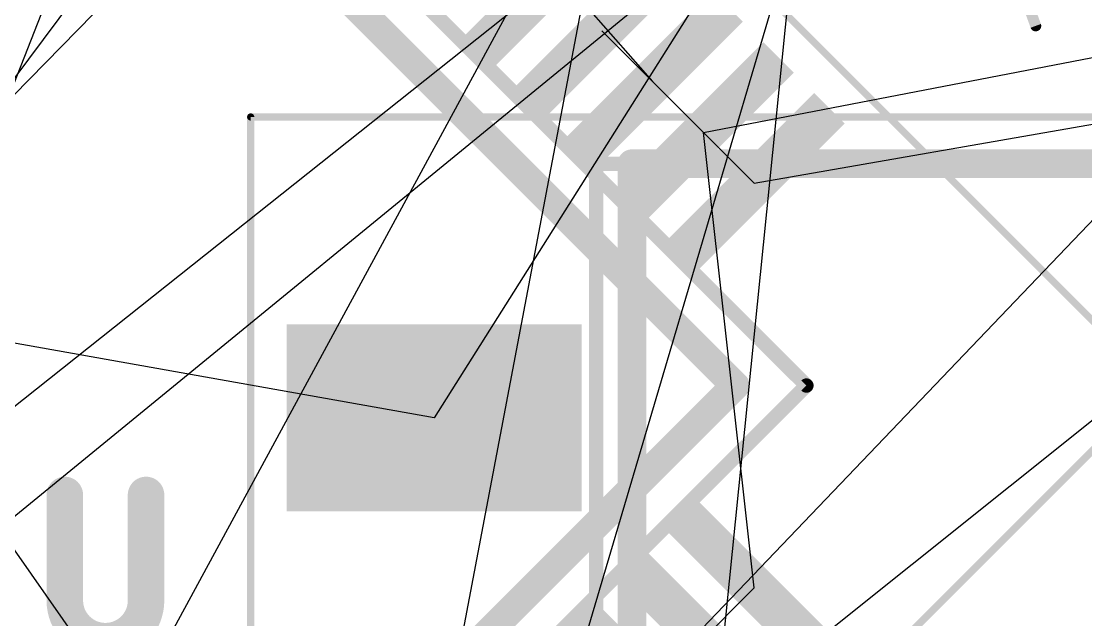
# Model space of a CAD drawing. Extents: x -4.1 to 63.7, y 0.3 to 51.7.
# Drawn here: x 20.71 to 28.1, y 11.21 to 15.36 of the extents above; entities that cross this region are included whole.
import ezdxf

# ---------------------------------------------------------------- set-up
doc = ezdxf.new("R2010")
doc.units = 0
for name, color, linetype in [('1', 12, 'CONTINUOUS'), ('16', 132, 'CONTINUOUS'), ('19', 6, 'CONTINUOUS'), ('21', 253, 'CONTINUOUS'), ('22', 253, 'CONTINUOUS'), ('26', 253, 'CONTINUOUS'), ('51', 253, 'CONTINUOUS'), ('52', 253, 'CONTINUOUS')]:
    doc.layers.add(name, color=color, linetype=linetype)

# ---------------------------------------------------------------- blocks, each defined once
blk = doc.blocks.new('RECT')
blk.add_solid([(-0.5, -0.5), (0.5, -0.5), (-0.5, 0.5), (0.5, 0.5)])

msp = doc.modelspace()

# ---------------------------------------------------------------- linework, layer by layer
at = {"layer": '19'}
for p, q in [((9.6, 32.554), (25.0928, 14.9462)), ((16.205, 9.013), (31, 28.8)), ((14.935, 9.013), (25.4, 19.7)), ((18.6, 5.3), (26.4, 19.7)), ((25.4, 19.7), (23.575, 10.07)), ((23.575, 7.53), (15.105, 19.613)), ((26.75, 18.2668), (23.575, 7.53)), ((17.3316, 6.4779), (21.9109, 18.1282)), ((26.2462, 17.6161), (24.869, 4)), ((10.031, 3.227), (25.8, 16.1332)), ((25.8, 16.1332), (23.575, 12.61)), ((25.4464, 14.5926), (33.45, 16.1332)), ((12.4796, 6.185), (24.3857, 15.6533)), ((24.7393, 15.2997), (25.4464, 14.5926)), ((23.6786, 9.3063), (29.115, 14.992)), ((25.0928, 14.9462), (25.8, 14.2391)), ((25.8, 14.2391), (30.115, 14.992)), ((23.575, 12.61), (11.295, 14.787)), ((25.8, 11.4276), (25.4464, 14.5926)), ((22.2644, 7.8921), (29.115, 13.365)), ((21.2038, 6.8314), (25.8, 11.4276))]:
    msp.add_line(p, q, dxfattribs=at)
at = {"layer": '21', "const_width": 0.2}
for points in [[(19.0909, 19.4094), (25.667, 12.8333)], [(25.667, 12.8333), (19.0909, 6.2573)]]:
    msp.add_lwpolyline(points, dxfattribs=at)
at = {"layer": '21', "const_width": 0.1}
for points in [[(25.7024, 12.798, 1), (25.6317, 12.8687)], [(25.6317, 12.798, 1), (25.7024, 12.8687)]]:
    msp.add_lwpolyline(points, format="xyb", dxfattribs=at)
at = {"layer": '22'}
for points, const_width in [([(27.6232, 15.6979), (27.7558, 15.3331)], 0.0762), ([(33.45, 14.375), (24.95, 14.375)], 0.2), ([(24.95, 14.375), (24.95, 3.225)], 0.2)]:
    msp.add_lwpolyline(points, dxfattribs=dict(at, const_width=const_width))
for points, const_width in [([(27.7379, 15.3266, 1), (27.7737, 15.3396)], 0.0381), ([(24.95, 14.425, 1), (24.95, 14.325)], 0.1), ([(25, 14.375, 1), (24.9, 14.375)], 0.1)]:
    msp.add_lwpolyline(points, format="xyb", dxfattribs=dict(at, const_width=const_width))
at = {"layer": '26', "const_width": 0.254}
for points in [[(21.0083, 11.3392), (21.0083, 12.073)], [(21.5728, 12.073), (21.5728, 11.3392)]]:
    msp.add_lwpolyline(points, dxfattribs=at)
at = {"layer": '26'}
for points, const_width in [([(21.0718, 12.073, 1), (20.9448, 12.073)], 0.127), ([(21.6363, 12.073, 1), (21.5093, 12.073)], 0.127), ([(21.0083, 11.3392, 1), (21.5728, 11.3392)], 0.254), ([(21.0718, 11.3392, 1), (20.9448, 11.3392)], 0.127), ([(21.6363, 11.3392, 1), (21.5093, 11.3392)], 0.127), ([(20.9448, 11.3392, 1), (21.0718, 11.3392)], 0.127), ([(21.5093, 11.3392, 1), (21.6363, 11.3392)], 0.127)]:
    msp.add_lwpolyline(points, format="xyb", dxfattribs=dict(at, const_width=const_width))
at = {"layer": '51'}
for points, const_width in [([(19.0909, 22.3439), (28.6015, 12.8333)], 0.05), ([(19.0909, 19.9044), (26.162, 12.8333)], 0.1), ([(26.162, 12.8333), (19.0909, 5.7623)], 0.1), ([(28.6015, 12.8333), (19.0909, 3.3228)], 0.05)]:
    msp.add_lwpolyline(points, dxfattribs=dict(at, const_width=const_width))
at = {"layer": '51', "const_width": 0.05}
for points in [[(26.1797, 12.8157, 1), (26.1443, 12.851)], [(26.1443, 12.8157, 1), (26.1797, 12.851)]]:
    msp.add_lwpolyline(points, format="xyb", dxfattribs=at)
at = {"layer": '52'}
for points, const_width in [([(36.1, 14.7), (22.3, 14.7)], 0.05), ([(22.3, 14.7), (22.3, 2.9)], 0.05), ([(33.7, 14.375), (24.7, 14.375)], 0.1), ([(24.7, 14.375), (24.7, 3.225)], 0.1)]:
    msp.add_lwpolyline(points, dxfattribs=dict(at, const_width=const_width))
for points, const_width in [([(22.3, 14.7125, 1), (22.3, 14.6875)], 0.025), ([(22.3125, 14.7, 1), (22.2875, 14.7)], 0.025), ([(24.7, 14.4, 1), (24.7, 14.35)], 0.05), ([(24.725, 14.375, 1), (24.675, 14.375)], 0.05)]:
    msp.add_lwpolyline(points, format="xyb", dxfattribs=dict(at, const_width=const_width))

# ---------------------------------------------------------------- block references
at = {"layer": '1', "xscale": 1.475, "yscale": 0.3}
for p, rotation in [((24.3857, 15.6533), 45), ((24.7393, 15.2997), 45), ((25.0928, 14.9462), 45), ((25.4464, 14.5926), 45), ((25.8, 14.2391), 45), ((25.8, 11.4276), 315), ((25.4464, 11.0741), 315), ((25.0928, 10.7205), 315)]:
    msp.add_blockref('RECT', p, dxfattribs=dict(at, rotation=rotation))
at = {"layer": '16', "xscale": 2.05, "yscale": 1.3}
msp.add_blockref('RECT', (23.575, 12.61), dxfattribs=at)

doc.saveas('drawing.dxf')
